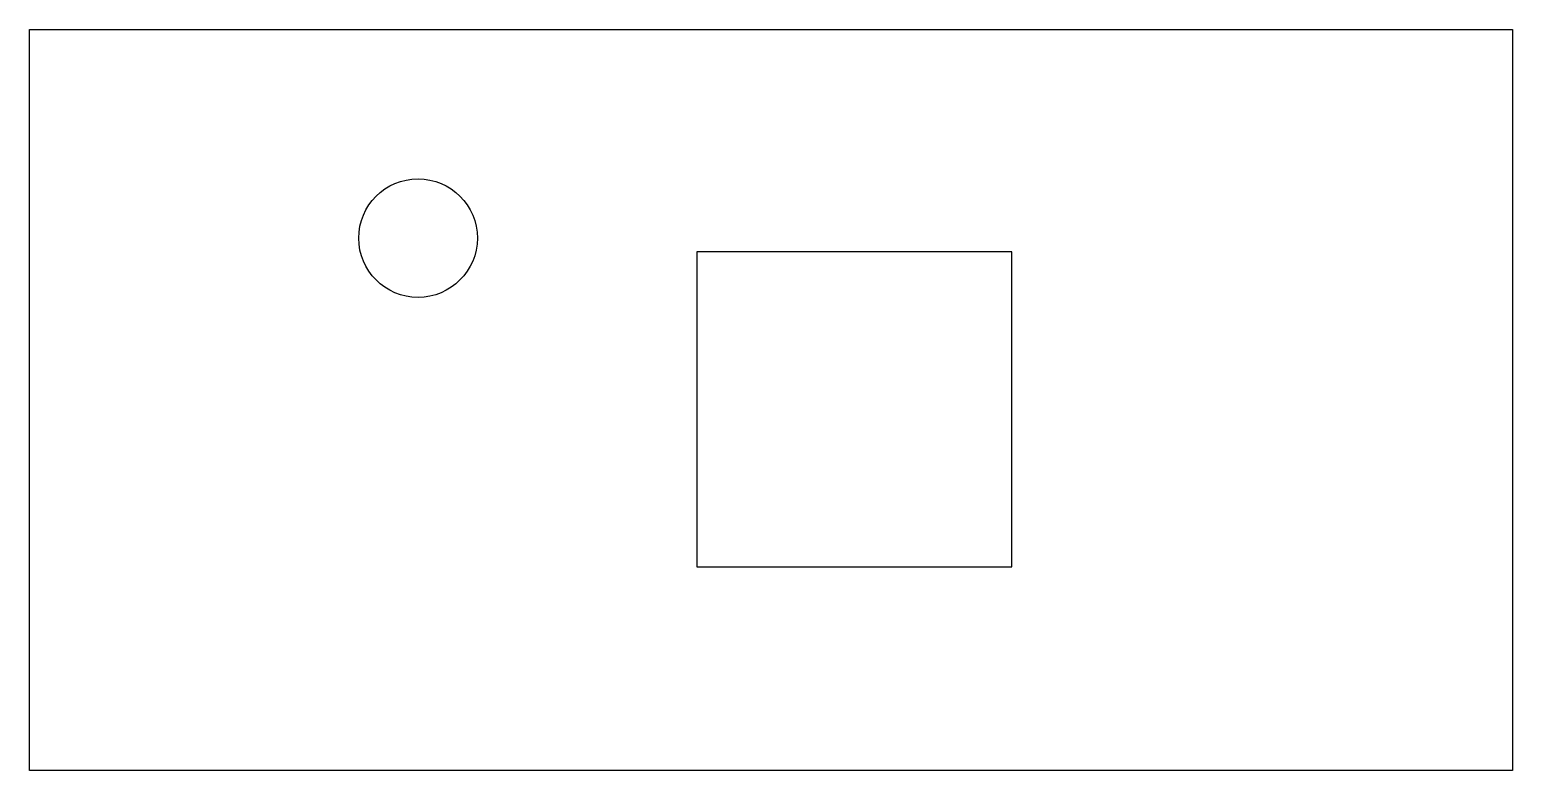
# Model space of a CAD drawing. Header units: millimetres. Extents: x 0 to 200, y 0 to 100.
import ezdxf

# ---------------------------------------------------------------- set-up
doc = ezdxf.new("R2010")
doc.units = ezdxf.units.MM
doc.layers.get('0').update_dxf_attribs({"linetype": 'CONTINUOUS'})

msp = doc.modelspace()

# ---------------------------------------------------------------- linework, layer by layer
for points in [[(200, 0), (0, 0), (0, 100), (200, 100)], [(132.5, 27.5), (132.5, 70), (90, 70), (90, 27.5)]]:
    msp.add_lwpolyline(points, close=True)
msp.add_circle((52.39, 71.86), 8)

doc.saveas('drawing.dxf')
